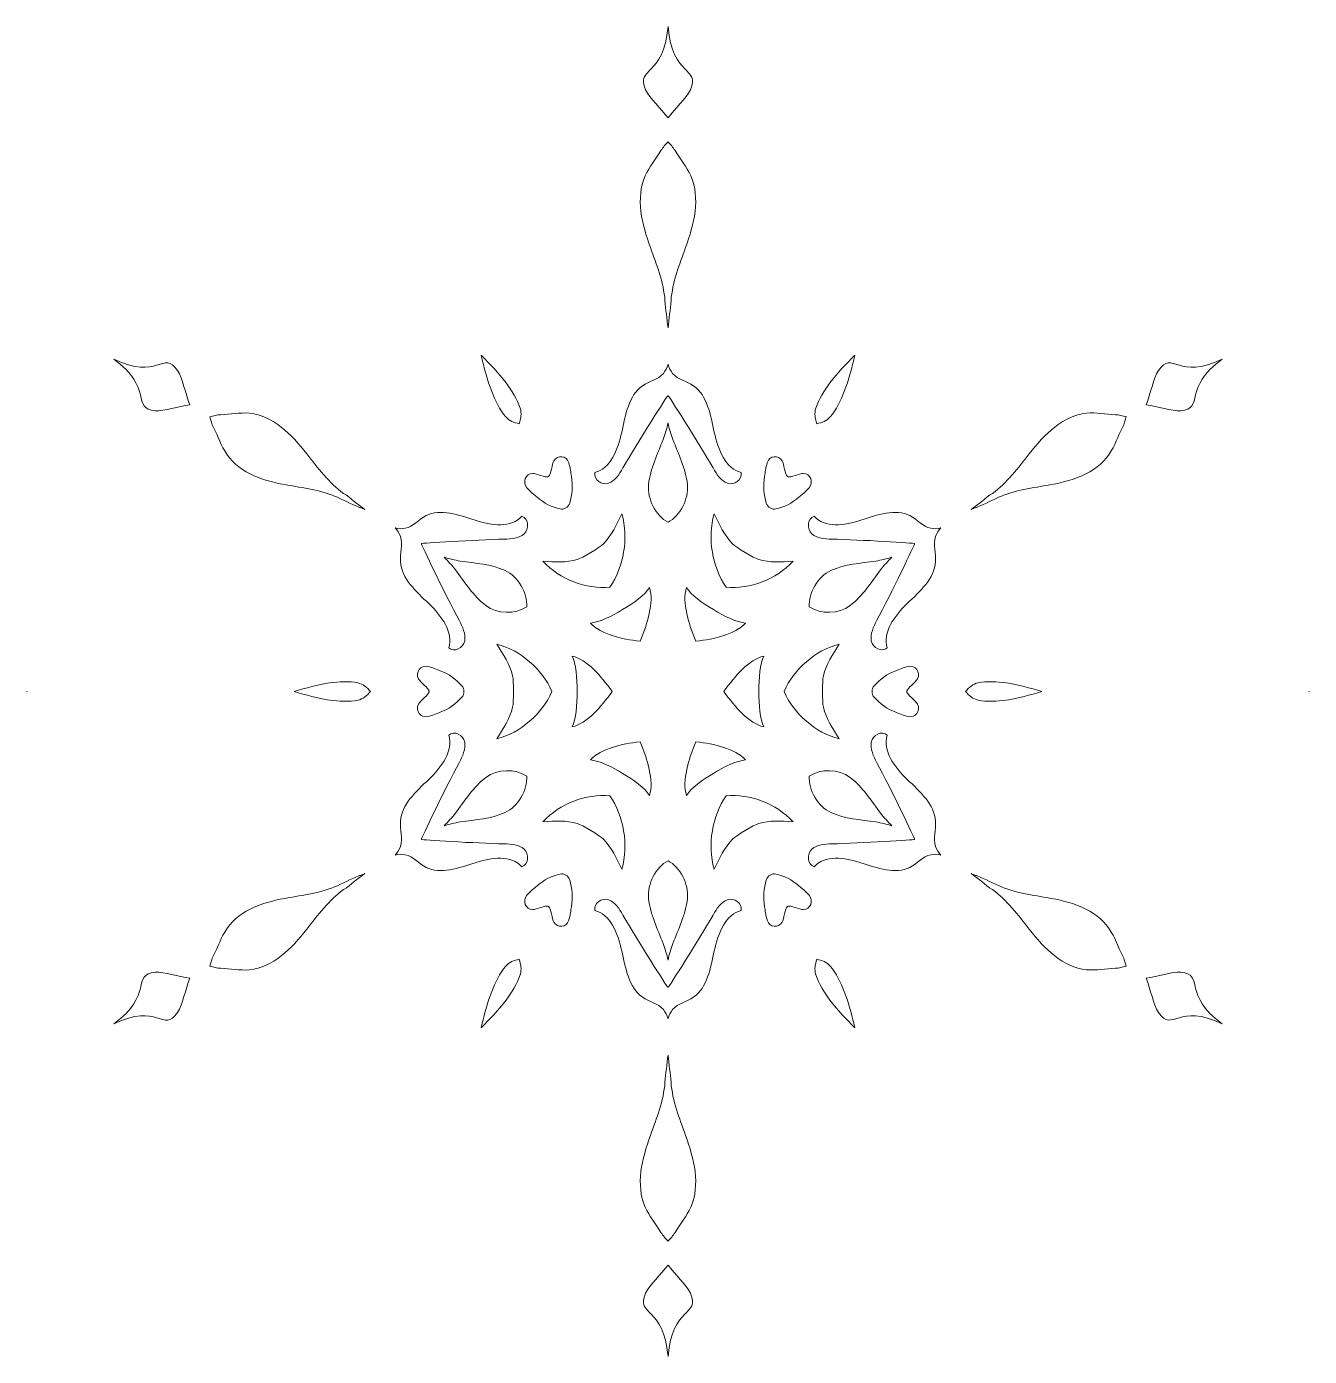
# Model space of a CAD drawing. Header units: inches. Extents: x 53 to 3001, y -2987 to -53.
# Drawn here: x 1172 to 1868, y -860 to -140 of the extents above; entities that cross this region are included whole.
import ezdxf

# ---------------------------------------------------------------- set-up
doc = ezdxf.new("R2010")
doc.units = ezdxf.units.IN
doc.header["$MEASUREMENT"] = 0
doc.layers.add('_U+0421_U+043B_U+043E_U+0439 1', color=7, linetype='Continuous')

msp = doc.modelspace()

# ---------------------------------------------------------------- linework, layer by layer
at = {"layer": '_U+0421_U+043B_U+043E_U+0439 1', "lineweight": 0}
for points, knots in [([(1520, -139.73), (1522.16, -167.19), (1537.77, -161.51), (1532.11, -173.94), (1529.92, -178.77), (1523.75, -184.02), (1520, -189.25), (1516.25, -184.02), (1510.08, -178.77), (1507.89, -173.94), (1502.23, -161.51), (1517.84, -167.19), (1520, -139.73)], [0, 0, 0, 0, 1, 1, 1, 2, 2, 2, 3, 3, 3, 4, 4, 4, 4]), ([(1507.67, -220.58), (1509.87, -215.65), (1513.41, -211.52), (1516.17, -206.91), (1517.26, -205.1), (1518.71, -203.62), (1520, -202.17), (1521.29, -203.62), (1522.74, -205.1), (1523.83, -206.91), (1526.59, -211.52), (1530.13, -215.65), (1532.33, -220.58), (1537.73, -232.7), (1534.05, -246.95), (1529.55, -259.47), (1526.21, -268.76), (1522.37, -278.21), (1521.63, -288.21), (1521.27, -293.17), (1520.57, -298.04), (1520, -302.94), (1519.43, -298.04), (1518.73, -293.17), (1518.37, -288.21), (1517.63, -278.21), (1513.79, -268.76), (1510.45, -259.47), (1505.95, -246.95), (1502.27, -232.7), (1507.67, -220.58)], [0, 0, 0, 0, 1, 1, 1, 2, 2, 2, 3, 3, 3, 4, 4, 4, 5, 5, 5, 6, 6, 6, 7, 7, 7, 8, 8, 8, 9, 9, 9, 10, 10, 10, 10]), ([(1242.03, -347.87), (1228.83, -346.73), (1241.37, -335.54), (1219.55, -319.86), (1243.54, -331.65), (1246.6, -314.77), (1254.14, -326.08), (1257.07, -330.47), (1258.37, -338.64), (1260.85, -344.63), (1254.62, -345.38), (1247.15, -348.3), (1242.03, -347.87)], [0, 0, 0, 0, 1, 1, 1, 2, 2, 2, 3, 3, 3, 4, 4, 4, 4]), ([(1785.86, -326.07), (1793.4, -314.77), (1796.46, -331.65), (1820.45, -319.86), (1798.62, -335.54), (1811.17, -346.73), (1797.97, -347.86), (1792.85, -348.3), (1785.38, -345.38), (1779.15, -344.62), (1781.63, -338.64), (1782.93, -330.46), (1785.86, -326.07)], [0, 0, 0, 0, 1, 1, 1, 2, 2, 2, 3, 3, 3, 4, 4, 4, 4]), ([(1418.68, -317.76), (1423.39, -322.61), (1428.27, -327.3), (1432.26, -332.83), (1435.13, -336.81), (1438.33, -341.73), (1439.88, -346.48), (1440.82, -349.36), (1440.25, -352.15), (1439.33, -354.91), (1436.58, -354.35), (1433.97, -353.47), (1432.03, -351.19), (1428.84, -347.42), (1426.34, -342.08), (1424.46, -337.5), (1421.84, -331.15), (1420.37, -324.42), (1418.68, -317.76)], [0, 0, 0, 0, 1, 1, 1, 2, 2, 2, 3, 3, 3, 4, 4, 4, 5, 5, 5, 6, 6, 6, 6]), ([(1480.28, -381.29), (1488.67, -379.59), (1492.88, -368.95), (1494.9, -359.56), (1496.92, -350.18), (1498.83, -339.46), (1506.11, -334.43), (1509.8, -331.87), (1514.51, -331.15), (1517.51, -327.62), (1518.7, -326.22), (1519.49, -324.53), (1520, -322.7), (1520.51, -324.53), (1521.3, -326.22), (1522.49, -327.62), (1525.49, -331.15), (1530.2, -331.87), (1533.89, -334.43), (1541.17, -339.46), (1543.08, -350.18), (1545.1, -359.56), (1547.12, -368.95), (1551.33, -379.59), (1559.72, -381.29), (1560.42, -385.34), (1555.75, -388.41), (1552.26, -387.2), (1548.77, -385.99), (1546.48, -382.31), (1544.46, -378.87), (1536.48, -365.28), (1520.16, -339.23), (1520, -339.79), (1519.84, -339.23), (1503.52, -365.28), (1495.54, -378.87), (1493.52, -382.31), (1491.23, -385.99), (1487.74, -387.2), (1484.25, -388.41), (1479.58, -385.34), (1480.28, -381.29)], [0, 0, 0, 0, 1, 1, 1, 2, 2, 2, 3, 3, 3, 4, 4, 4, 5, 5, 5, 6, 6, 6, 7, 7, 7, 8, 8, 8, 9, 9, 9, 10, 10, 10, 11, 11, 11, 12, 12, 12, 13, 13, 13, 14, 14, 14, 14]), ([(1600.12, -346.48), (1601.67, -341.73), (1604.87, -336.81), (1607.74, -332.83), (1611.73, -327.3), (1616.61, -322.61), (1621.31, -317.76), (1619.62, -324.42), (1618.16, -331.15), (1615.54, -337.5), (1613.65, -342.08), (1611.15, -347.42), (1607.97, -351.18), (1606.03, -353.47), (1603.42, -354.35), (1600.67, -354.91), (1599.75, -352.15), (1599.18, -349.36), (1600.12, -346.48)], [0, 0, 0, 0, 1, 1, 1, 2, 2, 2, 3, 3, 3, 4, 4, 4, 5, 5, 5, 6, 6, 6, 6]), ([(1342.56, -395.57), (1333.85, -391.23), (1324.06, -389.97), (1314.63, -388.32), (1301.94, -386.11), (1288.22, -382.3), (1280.81, -371.38), (1277.8, -366.94), (1276.13, -361.69), (1273.66, -356.9), (1272.69, -355.02), (1272.19, -352.97), (1271.63, -351.09), (1273.48, -350.65), (1275.44, -350.08), (1277.49, -350.01), (1282.72, -349.84), (1287.93, -348.72), (1293.14, -349.2), (1305.95, -350.4), (1315.99, -360.84), (1324.18, -371.14), (1330.27, -378.8), (1336.22, -386.97), (1344.2, -392.64), (1348.15, -395.45), (1351.86, -398.51), (1355.67, -401.47), (1351.29, -399.53), (1346.88, -397.72), (1342.56, -395.57)], [0, 0, 0, 0, 1, 1, 1, 2, 2, 2, 3, 3, 3, 4, 4, 4, 5, 5, 5, 6, 6, 6, 7, 7, 7, 8, 8, 8, 9, 9, 9, 10, 10, 10, 10]), ([(1695.8, -392.64), (1703.78, -386.97), (1709.73, -378.79), (1715.82, -371.14), (1724.01, -360.84), (1734.05, -350.4), (1746.86, -349.2), (1752.07, -348.71), (1757.28, -349.83), (1762.51, -350.01), (1764.56, -350.08), (1766.52, -350.65), (1768.37, -351.08), (1767.81, -352.96), (1767.3, -355.01), (1766.33, -356.9), (1763.87, -361.68), (1762.2, -366.93), (1759.19, -371.37), (1751.78, -382.3), (1738.05, -386.11), (1725.37, -388.32), (1715.94, -389.96), (1706.15, -391.23), (1697.44, -395.57), (1693.12, -397.72), (1688.7, -399.53), (1684.33, -401.47), (1688.14, -398.51), (1691.85, -395.44), (1695.8, -392.64)], [0, 0, 0, 0, 1, 1, 1, 2, 2, 2, 3, 3, 3, 4, 4, 4, 5, 5, 5, 6, 6, 6, 7, 7, 7, 8, 8, 8, 9, 9, 9, 10, 10, 10, 10]), ([(1520, -354.48), (1520.65, -357.54), (1521.6, -360.56), (1522.67, -363.41), (1525.67, -371.43), (1529.63, -379.21), (1530.52, -387.86), (1531.34, -395.86), (1526.51, -404.79), (1520, -408.26), (1513.49, -404.79), (1508.66, -395.86), (1509.48, -387.86), (1510.37, -379.21), (1514.33, -371.43), (1517.33, -363.41), (1518.4, -360.56), (1519.35, -357.54), (1520, -354.48)], [0, 0, 0, 0, 1, 1, 1, 2, 2, 2, 3, 3, 3, 4, 4, 4, 5, 5, 5, 6, 6, 6, 6]), ([(1458.06, -375.05), (1458.08, -375.02), (1458.09, -374.99), (1458.11, -374.96), (1460.09, -371.53), (1465.08, -372.18), (1466.21, -376.01), (1466.98, -378.65), (1467.36, -381.73), (1467.63, -383.24), (1468.59, -388.8), (1468.08, -393.42), (1466.74, -397.91), (1466.06, -400.22), (1463.76, -401.6), (1461.49, -401.06), (1457.08, -400.02), (1452.97, -398.17), (1448.82, -394.52), (1447.68, -393.53), (1445.31, -391.64), (1443.5, -389.63), (1440.87, -386.7), (1442.82, -381.88), (1446.67, -381.82), (1446.7, -381.82), (1446.73, -381.82), (1446.76, -381.82), (1448.38, -381.8), (1453.93, -384.23), (1454.97, -383.67), (1455.06, -383.62), (1455.14, -383.54), (1455.2, -383.44), (1455.31, -383.44), (1455.41, -383.41), (1455.5, -383.35), (1456.49, -382.7), (1457.24, -376.49), (1458.06, -375.05)], [0, 0, 0, 0, 1, 1, 1, 2, 2, 2, 3, 3, 3, 4, 4, 4, 5, 5, 5, 6, 6, 6, 7, 7, 7, 8, 8, 8, 9, 9, 9, 10, 10, 10, 11, 11, 11, 12, 12, 12, 13, 13, 13, 13]), ([(1572.37, -383.24), (1572.64, -381.73), (1573.02, -378.65), (1573.8, -376.01), (1574.92, -372.18), (1579.91, -371.53), (1581.89, -374.96), (1581.91, -374.99), (1581.92, -375.02), (1581.94, -375.05), (1582.76, -376.49), (1583.51, -382.7), (1584.5, -383.35), (1584.59, -383.41), (1584.69, -383.44), (1584.8, -383.44), (1584.86, -383.54), (1584.93, -383.62), (1585.03, -383.67), (1586.06, -384.23), (1591.62, -381.8), (1593.24, -381.82), (1593.27, -381.82), (1593.3, -381.82), (1593.33, -381.82), (1597.18, -381.88), (1599.13, -386.7), (1596.5, -389.62), (1594.69, -391.64), (1592.31, -393.52), (1591.18, -394.52), (1587.03, -398.17), (1582.92, -400.02), (1578.51, -401.06), (1576.24, -401.6), (1573.94, -400.22), (1573.25, -397.91), (1571.92, -393.42), (1571.41, -388.8), (1572.37, -383.24)], [0, 0, 0, 0, 1, 1, 1, 2, 2, 2, 3, 3, 3, 4, 4, 4, 5, 5, 5, 6, 6, 6, 7, 7, 7, 8, 8, 8, 9, 9, 9, 10, 10, 10, 11, 11, 11, 12, 12, 12, 13, 13, 13, 13]), ([(1372.14, -411.35), (1373.93, -411.81), (1375.72, -411.94), (1377.49, -411.57), (1381.93, -410.64), (1384.89, -406.76), (1388.87, -404.72), (1396.7, -400.69), (1406.6, -404.34), (1415.43, -407.21), (1424.27, -410.09), (1435.25, -411.62), (1440.86, -404.92), (1444.59, -406.32), (1444.81, -412.05), (1442.06, -414.58), (1439.31, -417.12), (1435.09, -417.34), (1431.21, -417.44), (1415.89, -417.82), (1386, -419.47), (1386.39, -419.9), (1385.84, -419.75), (1399.41, -447.47), (1406.75, -461.43), (1408.61, -464.97), (1410.54, -468.87), (1409.8, -472.61), (1409.06, -476.36), (1404.17, -479.03), (1401.14, -476.36), (1403.92, -467.97), (1397.15, -458.86), (1390.33, -452.35), (1383.52, -445.85), (1375.53, -438.76), (1374.97, -429.71), (1374.69, -425.11), (1376.44, -420.51), (1375, -416.05), (1374.43, -414.28), (1373.42, -412.73), (1372.14, -411.35)], [0, 0, 0, 0, 1, 1, 1, 2, 2, 2, 3, 3, 3, 4, 4, 4, 5, 5, 5, 6, 6, 6, 7, 7, 7, 8, 8, 8, 9, 9, 9, 10, 10, 10, 11, 11, 11, 12, 12, 12, 13, 13, 13, 14, 14, 14, 14]), ([(1624.57, -407.21), (1633.4, -404.33), (1643.3, -400.69), (1651.13, -404.72), (1655.11, -406.76), (1658.07, -410.63), (1662.51, -411.57), (1664.28, -411.94), (1666.07, -411.81), (1667.86, -411.35), (1666.58, -412.72), (1665.57, -414.27), (1665, -416.05), (1663.56, -420.51), (1665.31, -425.11), (1665.02, -429.7), (1664.47, -438.76), (1656.48, -445.84), (1649.66, -452.35), (1642.85, -458.86), (1636.08, -467.97), (1638.86, -476.36), (1635.83, -479.02), (1630.94, -476.36), (1630.2, -472.61), (1629.46, -468.87), (1631.39, -464.97), (1633.25, -461.43), (1640.59, -447.46), (1654.15, -419.75), (1653.61, -419.89), (1654, -419.47), (1624.1, -417.82), (1608.79, -417.44), (1604.9, -417.34), (1600.69, -417.12), (1597.94, -414.58), (1595.19, -412.05), (1595.4, -406.32), (1599.14, -404.92), (1604.75, -411.62), (1615.73, -410.08), (1624.57, -407.21)], [0, 0, 0, 0, 1, 1, 1, 2, 2, 2, 3, 3, 3, 4, 4, 4, 5, 5, 5, 6, 6, 6, 7, 7, 7, 8, 8, 8, 9, 9, 9, 10, 10, 10, 11, 11, 11, 12, 12, 12, 13, 13, 13, 14, 14, 14, 14]), ([(1470.8, -428.5), (1473.46, -427.72), (1482.99, -422), (1484.98, -420), (1489.35, -415.58), (1492.22, -409.61), (1495.01, -403.77), (1498.73, -417.12), (1496, -432.35), (1488.56, -443.45), (1475.58, -444.6), (1461.51, -439.43), (1452.24, -429.4), (1458.51, -429.82), (1464.92, -430.23), (1470.8, -428.5)], [0, 0, 0, 0, 1, 1, 1, 2, 2, 2, 3, 3, 3, 4, 4, 4, 5, 5, 5, 5]), ([(1544.99, -403.77), (1547.78, -409.61), (1550.65, -415.58), (1555.02, -420), (1557.01, -422), (1566.54, -427.72), (1569.2, -428.5), (1575.08, -430.23), (1581.49, -429.82), (1587.76, -429.4), (1578.49, -439.43), (1564.42, -444.59), (1551.44, -443.45), (1544, -432.35), (1541.27, -417.12), (1544.99, -403.77)], [0, 0, 0, 0, 1, 1, 1, 2, 2, 2, 3, 3, 3, 4, 4, 4, 5, 5, 5, 5]), ([(1443.48, -454.12), (1437.34, -458.24), (1427.48, -458.13), (1421.22, -453.39), (1414.45, -448.27), (1409.94, -440.82), (1404.76, -434.11), (1402.91, -431.71), (1400.87, -429.35), (1398.64, -427.24), (1401.52, -428.19), (1404.51, -428.84), (1407.43, -429.31), (1415.61, -430.61), (1424.08, -430.94), (1431.74, -434.47), (1438.82, -437.73), (1443.85, -446.54), (1443.48, -454.12)], [0, 0, 0, 0, 1, 1, 1, 2, 2, 2, 3, 3, 3, 4, 4, 4, 5, 5, 5, 6, 6, 6, 6]), ([(1608.26, -434.47), (1615.92, -430.94), (1624.39, -430.61), (1632.57, -429.31), (1635.49, -428.84), (1638.48, -428.18), (1641.36, -427.24), (1639.13, -429.35), (1637.09, -431.71), (1635.24, -434.11), (1630.06, -440.81), (1625.55, -448.26), (1618.78, -453.39), (1612.52, -458.13), (1602.66, -458.24), (1596.52, -454.12), (1596.15, -446.54), (1601.18, -437.73), (1608.26, -434.47)], [0, 0, 0, 0, 1, 1, 1, 2, 2, 2, 3, 3, 3, 4, 4, 4, 5, 5, 5, 6, 6, 6, 6]), ([(1510.05, -443.72), (1512.4, -451.97), (1508.96, -463), (1504.87, -472.79), (1494.67, -471.57), (1483.74, -469.15), (1478.04, -462.91), (1482.37, -462.59), (1489.47, -459.32), (1495.34, -455.64), (1501.34, -452.21), (1507.62, -447.45), (1510.05, -443.72)], [0, 0, 0, 0, 1, 1, 1, 2, 2, 2, 3, 3, 3, 4, 4, 4, 4]), ([(1544.66, -455.64), (1550.53, -459.32), (1557.63, -462.59), (1561.96, -462.91), (1556.26, -469.15), (1545.33, -471.57), (1535.13, -472.79), (1531.04, -463), (1527.6, -451.97), (1529.95, -443.72), (1532.38, -447.45), (1538.66, -452.21), (1544.66, -455.64)], [0, 0, 0, 0, 1, 1, 1, 2, 2, 2, 3, 3, 3, 4, 4, 4, 4]), ([(1435.77, -508.5), (1436.45, -505.71), (1436.45, -494.29), (1435.77, -491.5), (1434.28, -485.35), (1430.73, -479.79), (1427.25, -474.36), (1440.24, -477.69), (1451.59, -487.76), (1457.12, -500), (1451.59, -512.24), (1440.24, -522.31), (1427.25, -525.64), (1430.73, -520.21), (1434.28, -514.65), (1435.77, -508.5)], [0, 0, 0, 0, 1, 1, 1, 2, 2, 2, 3, 3, 3, 4, 4, 4, 5, 5, 5, 5]), ([(1582.88, -500), (1588.41, -487.76), (1599.76, -477.69), (1612.75, -474.36), (1609.27, -479.78), (1605.72, -485.35), (1604.23, -491.5), (1603.55, -494.28), (1603.55, -505.71), (1604.23, -508.5), (1605.72, -514.65), (1609.27, -520.21), (1612.75, -525.64), (1599.76, -522.31), (1588.41, -512.24), (1582.88, -500)], [0, 0, 0, 0, 1, 1, 1, 2, 2, 2, 3, 3, 3, 4, 4, 4, 5, 5, 5, 5]), ([(1470.68, -500), (1470.81, -492.88), (1469.99, -484.86), (1468.09, -480.81), (1476.15, -482.82), (1483.63, -491.43), (1489.74, -500), (1483.63, -508.57), (1476.15, -517.18), (1468.09, -519.2), (1469.99, -515.14), (1470.81, -507.12), (1470.68, -500)], [0, 0, 0, 0, 1, 1, 1, 2, 2, 2, 3, 3, 3, 4, 4, 4, 4]), ([(1569.32, -500), (1569.19, -507.11), (1570.01, -515.14), (1571.91, -519.19), (1563.85, -517.18), (1556.37, -508.57), (1550.26, -500), (1556.37, -491.43), (1563.85, -482.82), (1571.91, -480.8), (1570.01, -484.86), (1569.19, -492.88), (1569.32, -500)], [0, 0, 0, 0, 1, 1, 1, 2, 2, 2, 3, 3, 3, 4, 4, 4, 4]), ([(1384.83, -506.78), (1385.62, -505.31), (1390.42, -501.53), (1390.47, -500.32), (1390.48, -500.21), (1390.45, -500.1), (1390.4, -500), (1390.45, -499.9), (1390.48, -499.79), (1390.47, -499.68), (1390.42, -498.47), (1385.62, -494.69), (1384.83, -493.23), (1384.81, -493.2), (1384.8, -493.17), (1384.78, -493.14), (1382.9, -489.65), (1385.95, -485.49), (1389.7, -486.39), (1392.29, -487), (1395.05, -488.2), (1396.44, -488.72), (1401.56, -490.63), (1405.16, -493.41), (1408.23, -496.85), (1409.82, -498.62), (1409.82, -501.38), (1408.23, -503.15), (1405.16, -506.59), (1401.56, -509.37), (1396.44, -511.28), (1395.05, -511.8), (1392.29, -513), (1389.7, -513.62), (1385.95, -514.51), (1382.9, -510.35), (1384.78, -506.86), (1384.8, -506.83), (1384.81, -506.8), (1384.83, -506.78)], [0, 0, 0, 0, 1, 1, 1, 2, 2, 2, 3, 3, 3, 4, 4, 4, 5, 5, 5, 6, 6, 6, 7, 7, 7, 8, 8, 8, 9, 9, 9, 10, 10, 10, 11, 11, 11, 12, 12, 12, 13, 13, 13, 13]), ([(1655.17, -493.22), (1654.38, -494.68), (1649.58, -498.47), (1649.53, -499.68), (1649.52, -499.79), (1649.52, -500.21), (1649.53, -500.32), (1649.58, -501.53), (1654.38, -505.31), (1655.17, -506.77), (1655.19, -506.8), (1655.2, -506.83), (1655.22, -506.86), (1657.1, -510.35), (1654.05, -514.51), (1650.3, -513.61), (1647.71, -512.99), (1644.95, -511.8), (1643.56, -511.28), (1638.44, -509.37), (1634.84, -506.59), (1631.77, -503.15), (1630.18, -501.38), (1630.18, -498.62), (1631.77, -496.85), (1634.84, -493.41), (1638.44, -490.63), (1643.56, -488.72), (1644.95, -488.2), (1647.71, -487), (1650.3, -486.38), (1654.05, -485.49), (1657.1, -489.64), (1655.22, -493.14), (1655.2, -493.17), (1655.19, -493.2), (1655.17, -493.22)], [0, 0, 0, 0, 1, 1, 1, 2, 2, 2, 3, 3, 3, 4, 4, 4, 5, 5, 5, 6, 6, 6, 7, 7, 7, 8, 8, 8, 9, 9, 9, 10, 10, 10, 11, 11, 11, 12, 12, 12, 12]), ([(1351.91, -504.71), (1347.18, -505.69), (1341.47, -505.27), (1336.71, -504.68), (1330.11, -503.86), (1323.76, -501.81), (1317.37, -500), (1323.76, -498.19), (1330.11, -496.15), (1336.71, -495.32), (1341.47, -494.73), (1347.18, -494.31), (1351.91, -495.3), (1354.79, -495.89), (1356.83, -497.8), (1358.67, -500), (1356.83, -502.2), (1354.79, -504.11), (1351.91, -504.71)], [0, 0, 0, 0, 1, 1, 1, 2, 2, 2, 3, 3, 3, 4, 4, 4, 5, 5, 5, 6, 6, 6, 6]), ([(1703.29, -504.67), (1698.53, -505.27), (1692.82, -505.69), (1688.09, -504.7), (1685.21, -504.11), (1683.17, -502.2), (1681.33, -500), (1683.17, -497.8), (1685.21, -495.89), (1688.09, -495.29), (1692.82, -494.31), (1698.53, -494.73), (1703.29, -495.32), (1709.89, -496.14), (1716.24, -498.19), (1722.63, -500), (1716.24, -501.81), (1709.89, -503.85), (1703.29, -504.67)], [0, 0, 0, 0, 1, 1, 1, 2, 2, 2, 3, 3, 3, 4, 4, 4, 5, 5, 5, 6, 6, 6, 6]), ([(1172.35, -500), (1172.43, -500), (1172.52, -500), (1172.6, -500), (1172.52, -500), (1172.43, -500), (1172.35, -500)], [0, 0, 0, 0, 1, 1, 1, 2, 2, 2, 2]), ([(1867.4, -500), (1867.48, -500), (1867.57, -500), (1867.65, -500), (1867.57, -500), (1867.48, -500), (1867.4, -500)], [0, 0, 0, 0, 1, 1, 1, 2, 2, 2, 2]), ([(1415.43, -592.79), (1406.6, -595.66), (1396.7, -599.31), (1388.87, -595.28), (1384.89, -593.24), (1381.93, -589.36), (1377.49, -588.43), (1375.72, -588.06), (1373.93, -588.19), (1372.14, -588.65), (1373.42, -587.28), (1374.43, -585.73), (1375, -583.95), (1376.44, -579.49), (1374.69, -574.89), (1374.97, -570.29), (1375.53, -561.24), (1383.52, -554.15), (1390.33, -547.65), (1397.15, -541.14), (1403.92, -532.03), (1401.14, -523.64), (1404.17, -520.97), (1409.06, -523.64), (1409.8, -527.39), (1410.54, -531.13), (1408.61, -535.03), (1406.75, -538.57), (1399.41, -552.53), (1385.84, -580.25), (1386.39, -580.11), (1386, -580.53), (1415.9, -582.18), (1431.21, -582.56), (1435.1, -582.66), (1439.31, -582.88), (1442.06, -585.42), (1444.81, -587.95), (1444.59, -593.68), (1440.86, -595.08), (1435.25, -588.38), (1424.27, -589.92), (1415.43, -592.79)], [0, 0, 0, 0, 1, 1, 1, 2, 2, 2, 3, 3, 3, 4, 4, 4, 5, 5, 5, 6, 6, 6, 7, 7, 7, 8, 8, 8, 9, 9, 9, 10, 10, 10, 11, 11, 11, 12, 12, 12, 13, 13, 13, 14, 14, 14, 14]), ([(1667.86, -588.65), (1666.08, -588.19), (1664.28, -588.05), (1662.51, -588.43), (1658.07, -589.36), (1655.11, -593.24), (1651.14, -595.28), (1643.3, -599.3), (1633.4, -595.66), (1624.57, -592.79), (1615.73, -589.91), (1604.75, -588.38), (1599.14, -595.08), (1595.41, -593.68), (1595.19, -587.95), (1597.94, -585.41), (1600.69, -582.88), (1604.91, -582.66), (1608.79, -582.56), (1624.11, -582.18), (1654, -580.53), (1653.61, -580.1), (1654.16, -580.24), (1640.59, -552.53), (1633.25, -538.57), (1631.39, -535.03), (1629.46, -531.13), (1630.2, -527.38), (1630.94, -523.64), (1635.83, -520.97), (1638.86, -523.64), (1636.08, -532.03), (1642.85, -541.14), (1649.67, -547.65), (1656.48, -554.15), (1664.47, -561.23), (1665.03, -570.29), (1665.31, -574.89), (1663.56, -579.49), (1665, -583.95), (1665.57, -585.72), (1666.59, -587.27), (1667.86, -588.65)], [0, 0, 0, 0, 1, 1, 1, 2, 2, 2, 3, 3, 3, 4, 4, 4, 5, 5, 5, 6, 6, 6, 7, 7, 7, 8, 8, 8, 9, 9, 9, 10, 10, 10, 11, 11, 11, 12, 12, 12, 13, 13, 13, 14, 14, 14, 14]), ([(1495.34, -544.36), (1489.47, -540.68), (1482.37, -537.41), (1478.04, -537.09), (1483.74, -530.85), (1494.67, -528.43), (1504.87, -527.21), (1508.96, -537), (1512.4, -548.03), (1510.05, -556.28), (1507.62, -552.55), (1501.34, -547.79), (1495.34, -544.36)], [0, 0, 0, 0, 1, 1, 1, 2, 2, 2, 3, 3, 3, 4, 4, 4, 4]), ([(1529.95, -556.28), (1527.6, -548.03), (1531.04, -537), (1535.13, -527.21), (1545.33, -528.43), (1556.26, -530.85), (1561.96, -537.09), (1557.64, -537.41), (1550.53, -540.68), (1544.66, -544.35), (1538.66, -547.79), (1532.38, -552.55), (1529.95, -556.28)], [0, 0, 0, 0, 1, 1, 1, 2, 2, 2, 3, 3, 3, 4, 4, 4, 4]), ([(1431.74, -565.53), (1424.08, -569.06), (1415.61, -569.39), (1407.43, -570.69), (1404.51, -571.16), (1401.52, -571.81), (1398.64, -572.76), (1400.87, -570.65), (1402.91, -568.29), (1404.76, -565.89), (1409.94, -559.18), (1414.45, -551.74), (1421.22, -546.61), (1427.48, -541.87), (1437.34, -541.76), (1443.48, -545.88), (1443.85, -553.46), (1438.82, -562.27), (1431.74, -565.53)], [0, 0, 0, 0, 1, 1, 1, 2, 2, 2, 3, 3, 3, 4, 4, 4, 5, 5, 5, 6, 6, 6, 6]), ([(1596.52, -545.88), (1602.66, -541.76), (1612.52, -541.87), (1618.78, -546.61), (1625.55, -551.73), (1630.06, -559.18), (1635.24, -565.89), (1637.09, -568.28), (1639.13, -570.64), (1641.36, -572.76), (1638.48, -571.81), (1635.49, -571.16), (1632.57, -570.69), (1624.39, -569.39), (1615.92, -569.06), (1608.26, -565.53), (1601.18, -562.27), (1596.15, -553.46), (1596.52, -545.88)], [0, 0, 0, 0, 1, 1, 1, 2, 2, 2, 3, 3, 3, 4, 4, 4, 5, 5, 5, 6, 6, 6, 6]), ([(1495.01, -596.23), (1492.22, -590.39), (1489.35, -584.42), (1484.98, -580), (1482.99, -578), (1473.46, -572.28), (1470.8, -571.5), (1464.92, -569.77), (1458.51, -570.18), (1452.24, -570.6), (1461.51, -560.57), (1475.58, -555.4), (1488.56, -556.55), (1496, -567.65), (1498.73, -582.88), (1495.01, -596.23)], [0, 0, 0, 0, 1, 1, 1, 2, 2, 2, 3, 3, 3, 4, 4, 4, 5, 5, 5, 5]), ([(1569.2, -571.5), (1566.54, -572.28), (1557.01, -578), (1555.02, -580), (1550.65, -584.42), (1547.78, -590.39), (1544.99, -596.23), (1541.27, -582.88), (1544, -567.65), (1551.44, -556.55), (1564.42, -555.4), (1578.49, -560.57), (1587.76, -570.59), (1581.49, -570.17), (1575.08, -569.77), (1569.2, -571.5)], [0, 0, 0, 0, 1, 1, 1, 2, 2, 2, 3, 3, 3, 4, 4, 4, 5, 5, 5, 5]), ([(1520, -645.52), (1519.35, -642.46), (1518.4, -639.44), (1517.33, -636.59), (1514.33, -628.57), (1510.37, -620.79), (1509.48, -612.14), (1508.66, -604.14), (1513.49, -595.21), (1520, -591.74), (1526.51, -595.21), (1531.34, -604.14), (1530.52, -612.14), (1529.63, -620.79), (1525.67, -628.57), (1522.67, -636.59), (1521.6, -639.44), (1520.65, -642.46), (1520, -645.52)], [0, 0, 0, 0, 1, 1, 1, 2, 2, 2, 3, 3, 3, 4, 4, 4, 5, 5, 5, 6, 6, 6, 6]), ([(1344.2, -607.36), (1336.22, -613.03), (1330.27, -621.2), (1324.18, -628.86), (1315.99, -639.16), (1305.95, -649.6), (1293.14, -650.8), (1287.93, -651.28), (1282.72, -650.16), (1277.49, -649.99), (1275.44, -649.92), (1273.48, -649.35), (1271.63, -648.91), (1272.19, -647.03), (1272.7, -644.99), (1273.67, -643.1), (1276.13, -638.31), (1277.8, -633.07), (1280.81, -628.63), (1288.22, -617.7), (1301.95, -613.89), (1314.63, -611.68), (1324.06, -610.03), (1333.85, -608.77), (1342.56, -604.43), (1346.88, -602.28), (1351.29, -600.47), (1355.67, -598.53), (1351.86, -601.49), (1348.15, -604.55), (1344.2, -607.36)], [0, 0, 0, 0, 1, 1, 1, 2, 2, 2, 3, 3, 3, 4, 4, 4, 5, 5, 5, 6, 6, 6, 7, 7, 7, 8, 8, 8, 9, 9, 9, 10, 10, 10, 10]), ([(1467.63, -616.76), (1467.36, -618.27), (1466.98, -621.35), (1466.21, -623.99), (1465.08, -627.82), (1460.09, -628.47), (1458.11, -625.04), (1458.09, -625.01), (1458.08, -624.98), (1458.06, -624.96), (1457.24, -623.51), (1456.49, -617.3), (1455.5, -616.65), (1455.42, -616.59), (1455.31, -616.56), (1455.2, -616.56), (1455.14, -616.46), (1455.06, -616.38), (1454.97, -616.33), (1453.93, -615.77), (1448.38, -618.2), (1446.76, -618.18), (1446.73, -618.18), (1446.7, -618.18), (1446.67, -618.18), (1442.82, -618.12), (1440.87, -613.3), (1443.5, -610.37), (1445.31, -608.36), (1447.68, -606.48), (1448.82, -605.48), (1452.97, -601.83), (1457.08, -599.98), (1461.49, -598.94), (1463.76, -598.4), (1466.06, -599.78), (1466.75, -602.09), (1468.08, -606.58), (1468.59, -611.2), (1467.63, -616.76)], [0, 0, 0, 0, 1, 1, 1, 2, 2, 2, 3, 3, 3, 4, 4, 4, 5, 5, 5, 6, 6, 6, 7, 7, 7, 8, 8, 8, 9, 9, 9, 10, 10, 10, 11, 11, 11, 12, 12, 12, 13, 13, 13, 13]), ([(1581.94, -624.95), (1581.92, -624.98), (1581.91, -625.01), (1581.89, -625.04), (1579.91, -628.47), (1574.93, -627.82), (1573.8, -623.99), (1573.02, -621.35), (1572.64, -618.27), (1572.37, -616.76), (1571.41, -611.2), (1571.92, -606.57), (1573.26, -602.09), (1573.94, -599.78), (1576.24, -598.4), (1578.51, -598.94), (1582.92, -599.98), (1587.03, -601.83), (1591.18, -605.48), (1592.32, -606.47), (1594.69, -608.35), (1596.5, -610.37), (1599.13, -613.3), (1597.18, -618.12), (1593.33, -618.18), (1593.3, -618.18), (1593.27, -618.18), (1593.24, -618.18), (1591.62, -618.2), (1586.07, -615.77), (1585.03, -616.33), (1584.94, -616.38), (1584.86, -616.46), (1584.8, -616.56), (1584.69, -616.56), (1584.59, -616.59), (1584.5, -616.65), (1583.51, -617.3), (1582.76, -623.51), (1581.94, -624.95)], [0, 0, 0, 0, 1, 1, 1, 2, 2, 2, 3, 3, 3, 4, 4, 4, 5, 5, 5, 6, 6, 6, 7, 7, 7, 8, 8, 8, 9, 9, 9, 10, 10, 10, 11, 11, 11, 12, 12, 12, 13, 13, 13, 13]), ([(1697.44, -604.42), (1706.15, -608.76), (1715.95, -610.03), (1725.37, -611.68), (1738.06, -613.89), (1751.78, -617.7), (1759.19, -628.62), (1762.2, -633.06), (1763.87, -638.31), (1766.34, -643.1), (1767.31, -644.98), (1767.81, -647.03), (1768.38, -648.91), (1766.53, -649.34), (1764.56, -649.92), (1762.51, -649.98), (1757.28, -650.16), (1752.07, -651.28), (1746.86, -650.79), (1734.05, -649.6), (1724.01, -639.16), (1715.82, -628.85), (1709.74, -621.2), (1703.78, -613.02), (1695.81, -607.36), (1691.85, -604.55), (1688.14, -601.49), (1684.33, -598.53), (1688.71, -600.47), (1693.12, -602.27), (1697.44, -604.42)], [0, 0, 0, 0, 1, 1, 1, 2, 2, 2, 3, 3, 3, 4, 4, 4, 5, 5, 5, 6, 6, 6, 7, 7, 7, 8, 8, 8, 9, 9, 9, 10, 10, 10, 10]), ([(1559.72, -618.71), (1551.33, -620.41), (1547.12, -631.05), (1545.1, -640.44), (1543.08, -649.82), (1541.17, -660.54), (1533.89, -665.57), (1530.2, -668.13), (1525.49, -668.85), (1522.49, -672.38), (1521.3, -673.78), (1520.51, -675.47), (1520, -677.3), (1519.49, -675.47), (1518.7, -673.78), (1517.51, -672.38), (1514.51, -668.85), (1509.8, -668.13), (1506.11, -665.57), (1498.84, -660.54), (1496.92, -649.82), (1494.9, -640.44), (1492.88, -631.05), (1488.67, -620.41), (1480.28, -618.71), (1479.58, -614.66), (1484.25, -611.59), (1487.74, -612.8), (1491.23, -614.01), (1493.52, -617.69), (1495.54, -621.13), (1503.52, -634.72), (1519.84, -660.77), (1520, -660.21), (1520.16, -660.77), (1536.49, -634.72), (1544.46, -621.13), (1546.48, -617.69), (1548.77, -614.01), (1552.26, -612.8), (1555.75, -611.59), (1560.42, -614.66), (1559.72, -618.71)], [0, 0, 0, 0, 1, 1, 1, 2, 2, 2, 3, 3, 3, 4, 4, 4, 5, 5, 5, 6, 6, 6, 7, 7, 7, 8, 8, 8, 9, 9, 9, 10, 10, 10, 11, 11, 11, 12, 12, 12, 13, 13, 13, 14, 14, 14, 14]), ([(1439.88, -653.52), (1438.33, -658.27), (1435.13, -663.19), (1432.26, -667.17), (1428.27, -672.7), (1423.39, -677.39), (1418.68, -682.24), (1420.37, -675.58), (1421.84, -668.85), (1424.46, -662.5), (1426.34, -657.92), (1428.84, -652.58), (1432.03, -648.82), (1433.97, -646.53), (1436.58, -645.65), (1439.33, -645.09), (1440.25, -647.85), (1440.82, -650.64), (1439.88, -653.52)], [0, 0, 0, 0, 1, 1, 1, 2, 2, 2, 3, 3, 3, 4, 4, 4, 5, 5, 5, 6, 6, 6, 6]), ([(1621.32, -682.24), (1616.61, -677.39), (1611.73, -672.7), (1607.74, -667.17), (1604.87, -663.19), (1601.67, -658.27), (1600.12, -653.52), (1599.18, -650.64), (1599.75, -647.85), (1600.67, -645.09), (1603.43, -645.65), (1606.03, -646.53), (1607.97, -648.81), (1611.16, -652.58), (1613.66, -657.92), (1615.54, -662.5), (1618.16, -668.84), (1619.63, -675.58), (1621.32, -682.24)], [0, 0, 0, 0, 1, 1, 1, 2, 2, 2, 3, 3, 3, 4, 4, 4, 5, 5, 5, 6, 6, 6, 6]), ([(1254.14, -673.93), (1246.6, -685.23), (1243.54, -668.35), (1219.55, -680.14), (1241.37, -664.46), (1228.83, -653.27), (1242.03, -652.14), (1247.15, -651.7), (1254.62, -654.62), (1260.85, -655.37), (1258.37, -661.36), (1257.07, -669.54), (1254.14, -673.93)], [0, 0, 0, 0, 1, 1, 1, 2, 2, 2, 3, 3, 3, 4, 4, 4, 4]), ([(1797.98, -652.13), (1811.17, -653.26), (1798.63, -664.46), (1820.45, -680.13), (1796.47, -668.35), (1793.4, -685.22), (1785.86, -673.92), (1782.93, -669.53), (1781.64, -661.36), (1779.15, -655.37), (1785.38, -654.61), (1792.85, -651.69), (1797.98, -652.13)], [0, 0, 0, 0, 1, 1, 1, 2, 2, 2, 3, 3, 3, 4, 4, 4, 4]), ([(1532.33, -779.42), (1530.13, -784.35), (1526.59, -788.48), (1523.83, -793.09), (1522.74, -794.9), (1521.29, -796.38), (1520, -797.83), (1518.72, -796.38), (1517.26, -794.9), (1516.17, -793.09), (1513.41, -788.48), (1509.87, -784.35), (1507.67, -779.42), (1502.27, -767.3), (1505.95, -753.05), (1510.45, -740.53), (1513.79, -731.24), (1517.63, -721.79), (1518.37, -711.79), (1518.74, -706.83), (1519.44, -701.96), (1520, -697.06), (1520.57, -701.96), (1521.27, -706.83), (1521.63, -711.79), (1522.37, -721.79), (1526.21, -731.24), (1529.55, -740.53), (1534.05, -753.05), (1537.74, -767.3), (1532.33, -779.42)], [0, 0, 0, 0, 1, 1, 1, 2, 2, 2, 3, 3, 3, 4, 4, 4, 5, 5, 5, 6, 6, 6, 7, 7, 7, 8, 8, 8, 9, 9, 9, 10, 10, 10, 10]), ([(1520, -860.27), (1517.84, -832.81), (1502.23, -838.49), (1507.89, -826.06), (1510.08, -821.23), (1516.25, -815.98), (1520, -810.75), (1523.75, -815.98), (1529.92, -821.23), (1532.12, -826.06), (1537.77, -838.49), (1522.16, -832.81), (1520, -860.27)], [0, 0, 0, 0, 1, 1, 1, 2, 2, 2, 3, 3, 3, 4, 4, 4, 4])]:
    msp.add_open_spline(points, degree=3, knots=knots, dxfattribs=at)

doc.saveas('drawing.dxf')
